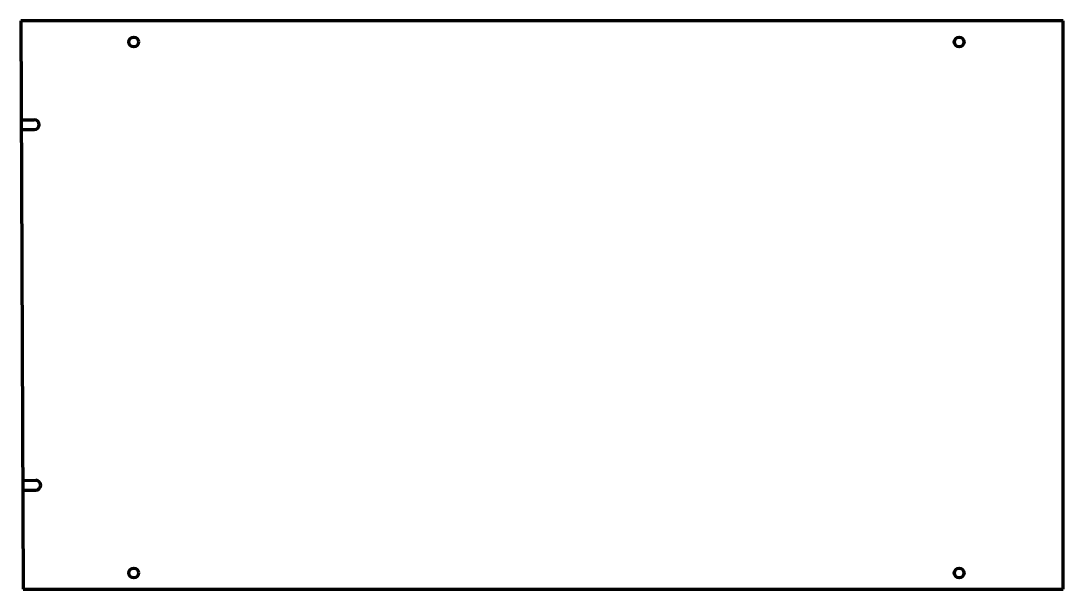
# Model space of a CAD drawing. Header units: inches. Extents: x 0 to 80.2, y 0 to 43.8.
import ezdxf

# ---------------------------------------------------------------- set-up
doc = ezdxf.new("R2010")
doc.units = ezdxf.units.IN
doc.header["$MEASUREMENT"] = 0
doc.layers.add('1', color=7, linetype='Continuous')

msp = doc.modelspace()

# ---------------------------------------------------------------- linework, layer by layer
at = {"color": 7, "lineweight": 90}
for p, q in [((80.188, 43.75), (0, 43.75)), ((0, 43.75), (0.188, 0)), ((80.188, 0), (80.188, 43.75)), ((0.188, 0), (80.188, 0))]:
    msp.add_line(p, q, dxfattribs=at)
at = {"layer": '1', "color": 7, "lineweight": 90}
for p, q in [((0.033, 36.125), (1.033, 36.129)), ((0.036, 35.375), (1.036, 35.379)), ((0.152, 8.375), (1.152, 8.379)), ((0.155, 7.625), (1.155, 7.629))]:
    msp.add_line(p, q, dxfattribs=at)
at = {"layer": '1', "color": 1, "lineweight": 90}
for centre in [(8.688, 42.125), (72.188, 42.125), (8.688, 1.25), (72.188, 1.25)]:
    msp.add_circle(centre, 0.375, dxfattribs=at)
at = {"layer": '1', "color": 7, "lineweight": 90}
for centre in [(1.034, 35.754), (1.153, 8.004)]:
    msp.add_arc(centre, 0.375, 270.24555, 90.24555, dxfattribs=at)

doc.saveas('drawing.dxf')
